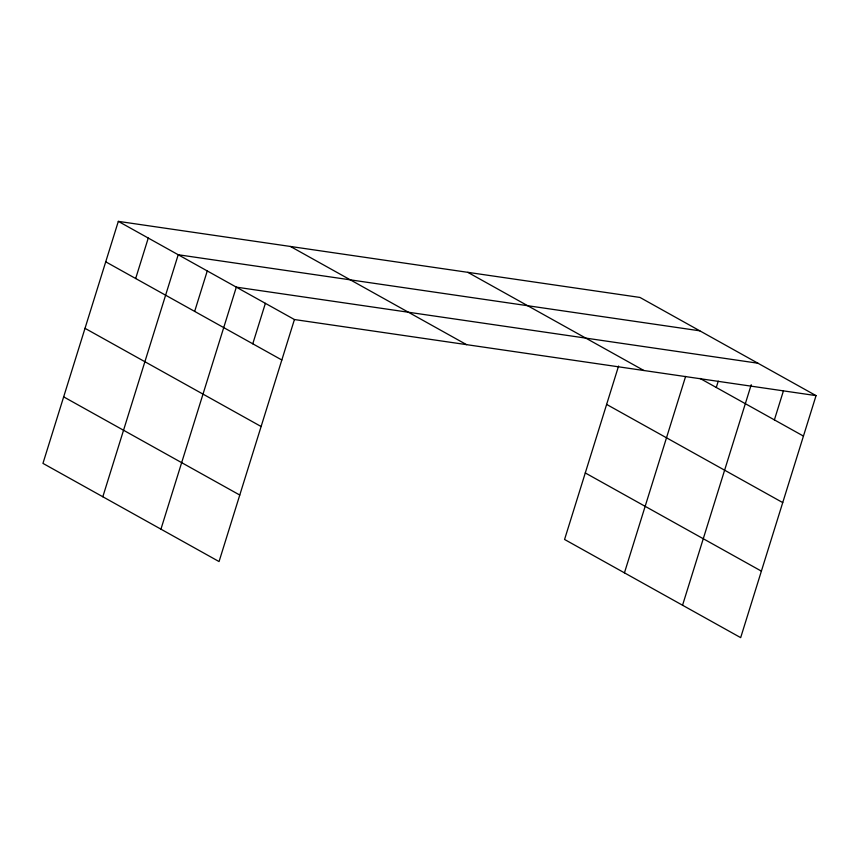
<?xml version="1.0" encoding="UTF-8"?>
<svg xmlns="http://www.w3.org/2000/svg" width="859" height="859" viewBox="0 0 859 859"><rect width="100%" height="100%" fill="white"/><g stroke="black" fill="none" stroke-linecap="round" stroke-linejoin="round"><path stroke-width="1.29" d="M118.327 221.364L42.95 463.377L219.056 561.561L294.433 319.537L118.327 221.364L639.944 297.439L816.05 395.623L740.673 637.636L564.567 539.463L618.577 366.041M135.668 278.509L148.263 238.05M102.822 496.76L178.21 254.747L699.817 330.822M194.66 311.398L207.266 270.939M160.944 529.155L236.322 287.142L757.939 363.217M252.771 343.804L265.377 303.345M624.439 572.835L685.622 376.403M716.277 387.484L718.242 381.16M682.551 605.241L751.238 384.714M774.389 419.879L783.451 390.802M294.433 319.537L816.05 395.623M700.01 378.411L803.444 436.082M467.811 272.335L643.917 370.519M606.626 404.417L782.732 502.59M290.46 246.469L466.566 344.652M585.28 472.944L761.385 571.128M105.732 261.823L281.827 359.996M85.009 328.331L261.115 426.515M63.663 396.869L239.768 495.042"/></g></svg>
